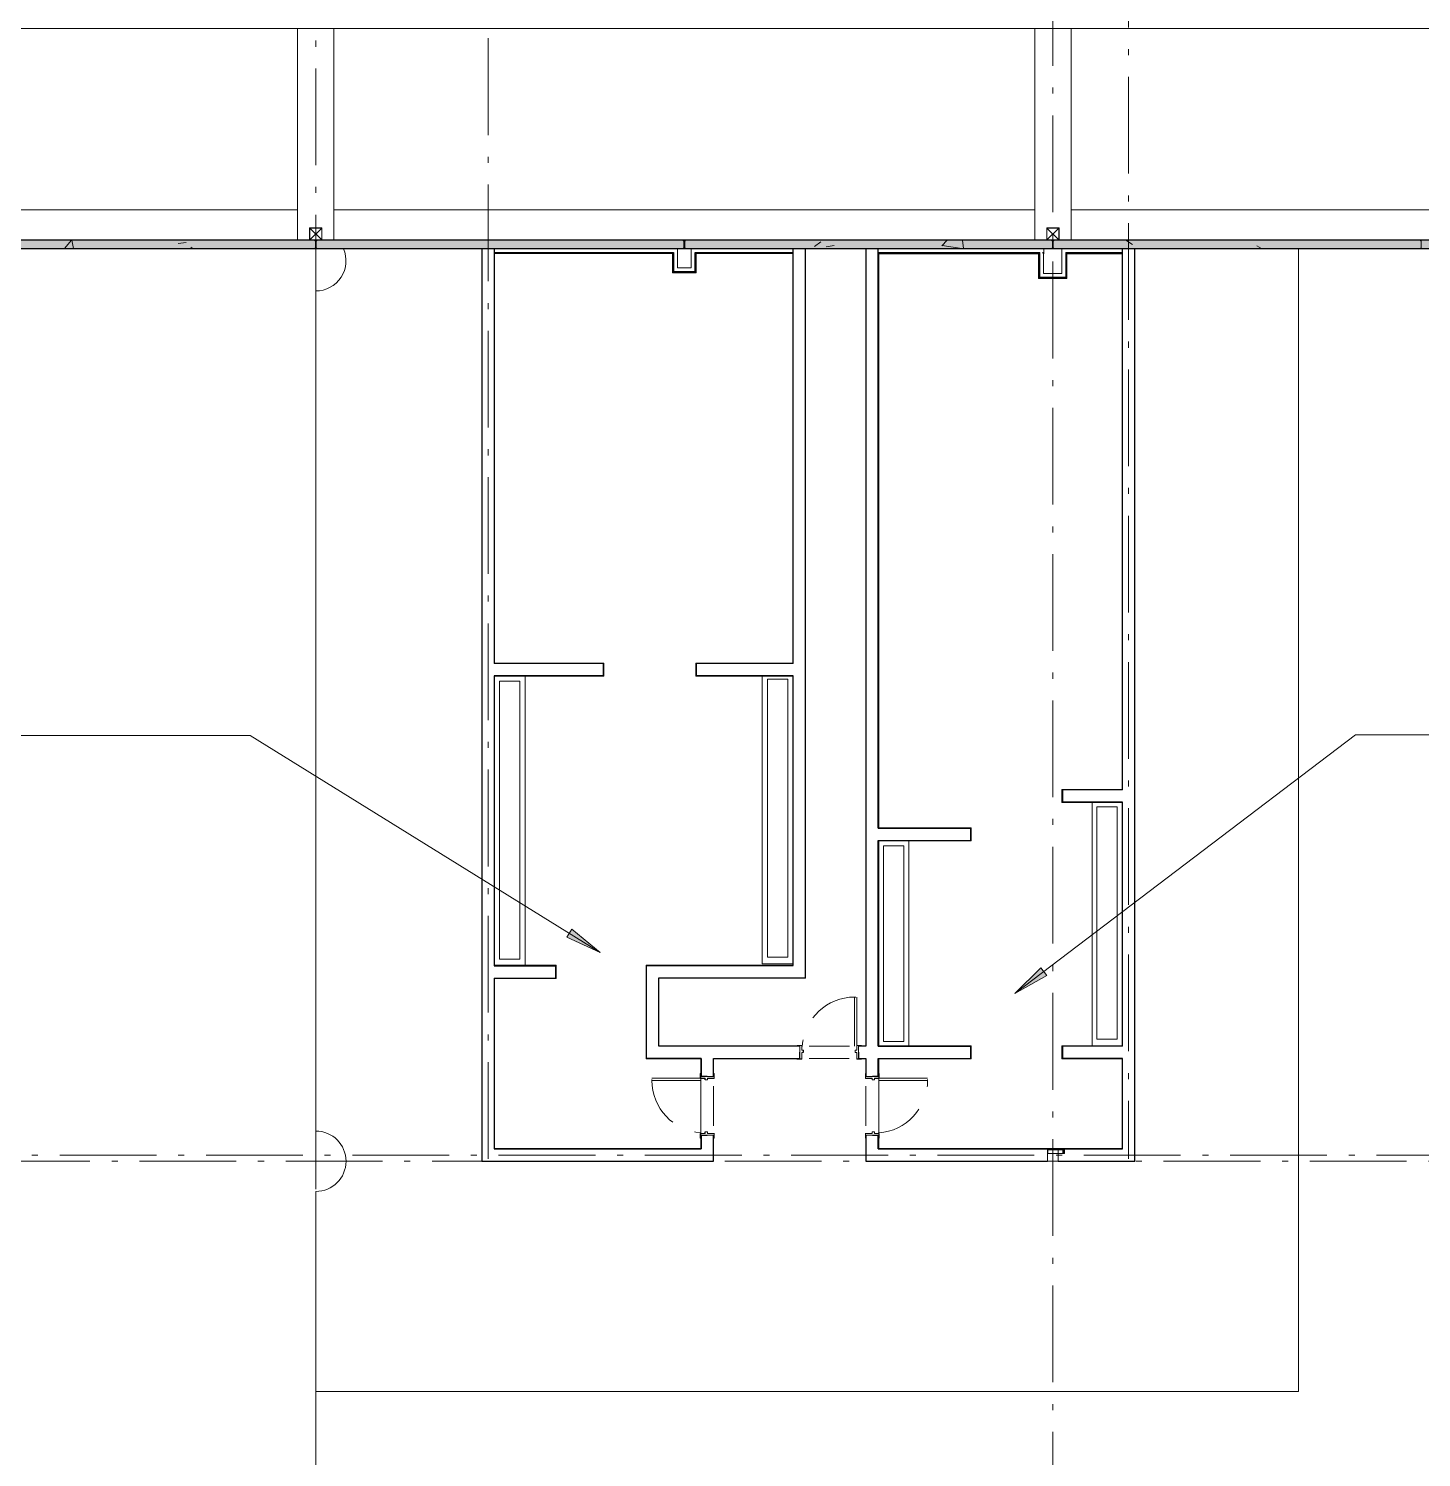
# Model space of a CAD drawing. Header units: metres. Extents: x -55 to 260, y -121 to 64.
# Drawn here: x 68.4 to 91.44, y -4.9 to 18.74 of the extents above; entities that cross this region are included whole.
import ezdxf

# ---------------------------------------------------------------- set-up
doc = ezdxf.new("R2010")
doc.units = ezdxf.units.M
doc.linetypes.add('01_Grid', pattern=[2.32, 1.6, -0.36, 0, -0.36])
doc.linetypes.add('04_Proyection', pattern=[1.2, 0.8, -0.4])
for name, color, linetype, lineweight in [('0-1', 7, 'Continuous', 5), ('03EJES-1', 1, '01_Grid', 5), ('06MUR-1', 253, 'Continuous', 5), ('06MUR-2', 53, 'Continuous', 25), ('06MUR-3', 8, 'Continuous', 25), ('06MUREXT-1', 9, 'Continuous', 15), ('06MUREXT-4', 92, 'Continuous', 15), ('07MURINT', 2, 'Continuous', 5), ('07MURINT-1', 2, 'Continuous', 15), ('11PUER', 1, 'Continuous', 5), ('11PUER-4', 1, '04_Proyection', 5), ('17EQAGUA-1', 253, 'Continuous', 5), ('22AMUEB', 8, 'Continuous', 5), ('32NOMZON', 2, 'Continuous', 5), ('46BANQ', 8, 'Continuous', 5), ('46BANQ-1', 253, 'Continuous', 5), ('70LINEA-1', 254, 'Continuous', 5), ('70LINEA-2', 1, 'Continuous', 5), ('70LINEA_0_25-1', 9, 'Continuous', 15)]:
    doc.layers.add(name, color=color, linetype=linetype, lineweight=lineweight)
pattern_1 = [(50, (0, 0), (2.914806, -0.25534), [0.3048, -3.353]), (355, (0, 0), (-0.5639, 3.05678), [0.24384, -2.682]), (100.451, (0.243, -0.0213), (2.35075, 2.801895), [0.25904, -2.849]), (46.184, (0, 0.8128), (4.336665, -0.672795), [0.4572, -5.029]), (96.636, (0.3614, 0.7567), (3.798, 3.95842), [0.38856, -4.274]), (351.184, (0, 0.813), (3.79858, 3.95859), [0.36576, -4.023]), (21, (0.4064, 0.6096), (2.425556, -1.63645), [0.3048, -3.353]), (326, (0.4064, 0.6096), (0.98876, 2.946903), [0.24384, -2.682]), (71.451, (0.6086, 0.4733), (3.414398, 1.310927), [0.25904, -2.849]), (37.5, (0, 0), (0.049559, 1.352701), [0.13411, -2.516, 0.13411, -2.589, -2.692]), (37.5, (0, 0), (0.049559, 1.352701), [-5.373, 0.13411, -2.558]), (7.5, (0, 0), (1.06888, 1.603233), [0.13411, -1.418, 0.13411, -2.455, -1.026]), (7.5, (0, 0), (1.06888, 1.603233), [-4.141, 0.13411, -0.89205]), (327.5, (-0.9063, 0), (2.1693145, -0.091976), [0.13411, -0.88189, 0.13411, -3.036, -4.206]), (327.5, (-0.9063, 0), (2.1693145, -0.091976), [-4.186, 0.13411, -4.072]), (317.5, (-1.313, 0), (2.370307, 0.40642), [0.13411, -1.187, 0.13411, -1.971, -2.987]), (317.5, (-1.313, 0), (2.370307, 0.40642), [-3.426, 0.13411, -2.853])]

# ---------------------------------------------------------------- blocks, each defined once
blk = doc.blocks.new('Downspout - Square - Downspout - Square 8_x8_-V35-A1 _ A700')
at = {"layer": '17EQAGUA-1'}
for p, q in [((0.102, 0.203), (-0.102, 0.203)), ((-0.102, 0.203), (-0.102, 0)), ((-0.102, 0), (0.102, 0)), ((-0.099, 0.2), (0.099, 0.2)), ((-0.099, 0.003), (-0.099, 0.2)), ((0.099, 0.2), (-0.099, 0.003)), ((-0.099, 0.2), (0.099, 0.003)), ((0.099, 0.003), (-0.099, 0.003)), ((0.099, 0.2), (0.099, 0.003)), ((0.102, 0), (0.102, 0.203))]:
    blk.add_line(p, q, dxfattribs=at)
blk = doc.blocks.new('22011_AR_rvt-1-A1 _ A700')
at = {"layer": '06MUR-1'}
h = blk.add_hatch(dxfattribs=at)
h.set_pattern_fill('FP_1', color=256, style=0, pattern_type=2)
h.set_pattern_definition(pattern_1)
h.paths.add_polyline_path([(177.18, 15.099), (177.18, 15.239), (125.606, 15.239), (125.606, 15.099), (176.822, 15.099)])
h.paths.add_polyline_path([(122.9, 15.099), (124.33, 15.099), (124.33, 15.239), (58.55, 15.239), (58.55, 15.099), (121.359, 15.099)])
h.paths.add_polyline_path([(56.652, 15.099), (57.274, 15.099), (57.274, 15.239), (5.7, 15.239), (5.7, 15.099), (55.112, 15.099)])
at = {"layer": '70LINEA-2'}
h = blk.add_hatch(dxfattribs=at)
h.set_pattern_fill('FP_1', color=256, style=0, pattern_type=2)
h.set_pattern_definition(pattern_1)
h.paths.add_polyline_path([(73.13, 15.099), (73.146, 15.115), (73.146, 15.224), (73.13, 15.239), (67.078, 15.239), (67.062, 15.224), (67.062, 15.115), (67.078, 15.099), (72.059, 15.099)])
h = blk.add_hatch(dxfattribs=at)
h.set_pattern_fill('FP_1', color=256, style=0, pattern_type=2)
h.set_pattern_definition(pattern_1)
h.paths.add_polyline_path([(85.322, 15.099), (85.338, 15.115), (85.338, 15.224), (85.322, 15.239), (79.27, 15.239), (79.254, 15.224), (79.254, 15.115), (79.27, 15.099), (84.384, 15.099)])
h = blk.add_hatch(dxfattribs=at)
h.set_pattern_fill('FP_1', color=256, style=0, pattern_type=2)
h.set_pattern_definition(pattern_1)
h.paths.add_polyline_path([(91.418, 15.099), (91.434, 15.115), (91.434, 15.224), (91.418, 15.239), (85.366, 15.239), (85.35, 15.224), (85.35, 15.115), (85.366, 15.099), (90.546, 15.099)])
at = {"layer": '06MUR-2'}
for p, q in [((124.33, 15.239), (58.55, 15.239)), ((58.55, 15.099), (124.33, 15.099))]:
    blk.add_line(p, q, dxfattribs=at)
at = {"layer": '06MUREXT-1'}
for p, q in [((73.05, 15.24), (61.062, 15.24)), ((85.242, 15.24), (73.254, 15.24)), ((97.434, 15.24), (85.446, 15.24)), ((58.549, 15.098), (124.331, 15.098))]:
    blk.add_line(p, q, dxfattribs=at)
at = {"layer": '46BANQ-1'}
for p, q in [((61.26, 18.74), (72.852, 18.74)), ((72.852, 18.74), (72.852, 15.74)), ((73.452, 18.74), (85.044, 18.74)), ((73.452, 15.74), (73.452, 18.74)), ((85.044, 18.74), (85.044, 15.74)), ((85.644, 18.74), (97.236, 18.74)), ((85.644, 15.74), (85.644, 18.74)), ((61.26, 15.74), (72.852, 15.74)), ((72.852, 15.74), (61.26, 15.74)), ((72.852, 15.74), (72.852, 15.24)), ((73.452, 15.24), (73.452, 15.74)), ((73.452, 15.74), (85.044, 15.74)), ((85.044, 15.74), (73.452, 15.74)), ((85.044, 15.74), (85.044, 15.24)), ((85.644, 15.24), (85.644, 15.74)), ((85.644, 15.74), (97.236, 15.74)), ((97.236, 15.74), (85.644, 15.74))]:
    blk.add_line(p, q, dxfattribs=at)
at = {"layer": '70LINEA-1'}
for p, q in [((73.452, 18.74), (72.852, 18.74)), ((85.644, 18.74), (85.044, 18.74))]:
    blk.add_line(p, q, dxfattribs=at)
at = {"layer": '70LINEA_0_25-1'}
for p, q in [((73.05, 15.24), (67.078, 15.24)), ((73.13, 15.239), (67.078, 15.239)), ((67.078, 15.239), (73.13, 15.239)), ((73.13, 15.239), (73.13, 15.24)), ((73.146, 15.224), (73.13, 15.239)), ((73.146, 15.115), (73.146, 15.224)), ((73.174, 15.239), (73.158, 15.224)), ((73.158, 15.224), (73.158, 15.115)), ((73.174, 15.24), (73.174, 15.239)), ((79.226, 15.239), (73.174, 15.239)), ((73.174, 15.239), (79.226, 15.239)), ((79.226, 15.24), (73.254, 15.24)), ((79.226, 15.239), (79.226, 15.24)), ((79.242, 15.224), (79.226, 15.239)), ((79.242, 15.115), (79.242, 15.224)), ((79.27, 15.239), (79.254, 15.224)), ((79.254, 15.224), (79.254, 15.115)), ((85.242, 15.24), (79.27, 15.24)), ((79.27, 15.24), (79.27, 15.239)), ((85.322, 15.239), (79.27, 15.239)), ((79.27, 15.239), (85.322, 15.239)), ((85.322, 15.239), (85.322, 15.24)), ((85.338, 15.224), (85.322, 15.239)), ((85.338, 15.115), (85.338, 15.224)), ((85.366, 15.239), (85.35, 15.224)), ((85.35, 15.224), (85.35, 15.115)), ((85.366, 15.24), (85.366, 15.239)), ((91.418, 15.239), (85.366, 15.239)), ((85.366, 15.239), (91.418, 15.239)), ((91.418, 15.24), (85.446, 15.24)), ((91.418, 15.239), (91.418, 15.24)), ((91.434, 15.224), (91.418, 15.239)), ((91.434, 15.115), (91.434, 15.224)), ((67.078, 15.099), (73.13, 15.099)), ((73.13, 15.099), (67.078, 15.099)), ((67.078, 15.098), (73.13, 15.098)), ((73.13, 15.099), (73.146, 15.115)), ((73.13, 15.098), (73.13, 15.099)), ((73.158, 15.115), (73.174, 15.099)), ((73.174, 15.099), (79.226, 15.099)), ((79.226, 15.099), (73.174, 15.099)), ((73.174, 15.099), (73.174, 15.098)), ((73.174, 15.098), (79.226, 15.098)), ((79.226, 15.099), (79.242, 15.115)), ((79.226, 15.098), (79.226, 15.099)), ((79.254, 15.115), (79.27, 15.099)), ((79.27, 15.099), (85.322, 15.099)), ((85.322, 15.099), (79.27, 15.099)), ((79.27, 15.099), (79.27, 15.098)), ((79.27, 15.098), (85.322, 15.098)), ((85.322, 15.099), (85.338, 15.115)), ((85.322, 15.098), (85.322, 15.099)), ((85.35, 15.115), (85.366, 15.099)), ((85.366, 15.099), (91.418, 15.099)), ((91.418, 15.099), (85.366, 15.099)), ((85.366, 15.099), (85.366, 15.098)), ((85.366, 15.098), (91.418, 15.098)), ((91.418, 15.099), (91.434, 15.115)), ((91.418, 15.098), (91.418, 15.099))]:
    blk.add_line(p, q, dxfattribs=at)
at = {"layer": '17EQAGUA-1'}
for p in [(73.152, 15.24), (85.344, 15.24)]:
    blk.add_blockref('Downspout - Square - Downspout - Square 8_x8_-V35-A1 _ A700', p, dxfattribs=at)
blk = doc.blocks.new('Downspout - Square - Downspout - Square 8_x8_-V436-A1 _ A700')
at = {"layer": '17EQAGUA-1'}
for p, q in [((0.102, 0.203), (-0.102, 0.203)), ((-0.102, 0.203), (-0.102, 0)), ((-0.102, 0), (0.102, 0)), ((-0.099, 0.2), (0.099, 0.2)), ((-0.099, 0.003), (-0.099, 0.2)), ((0.099, 0.2), (-0.099, 0.003)), ((-0.099, 0.2), (0.099, 0.003)), ((0.099, 0.003), (-0.099, 0.003)), ((0.099, 0.2), (0.099, 0.003)), ((0.102, 0), (0.102, 0.203))]:
    blk.add_line(p, q, dxfattribs=at)
blk = doc.blocks.new('22011_AR_rvt-2-A1 _ A700')
at = {"layer": '06MUR-1'}
h = blk.add_hatch(dxfattribs=at)
h.set_pattern_fill('FP_1', color=256, style=0, pattern_type=2)
h.set_pattern_definition(pattern_1)
h.paths.add_polyline_path([(177.18, 15.099), (177.18, 15.239), (125.606, 15.239), (125.606, 15.099), (176.822, 15.099)])
h.paths.add_polyline_path([(122.9, 15.099), (124.33, 15.099), (124.33, 15.239), (58.55, 15.239), (58.55, 15.099), (121.359, 15.099)])
h.paths.add_polyline_path([(56.652, 15.099), (57.274, 15.099), (57.274, 15.239), (5.7, 15.239), (5.7, 15.099), (55.112, 15.099)])
at = {"layer": '70LINEA-2'}
h = blk.add_hatch(dxfattribs=at)
h.set_pattern_fill('FP_1', color=256, style=0, pattern_type=2)
h.set_pattern_definition(pattern_1)
h.paths.add_polyline_path([(73.13, 15.099), (73.146, 15.115), (73.146, 15.224), (73.13, 15.239), (67.078, 15.239), (67.062, 15.224), (67.062, 15.115), (67.078, 15.099), (72.059, 15.099)])
h = blk.add_hatch(dxfattribs=at)
h.set_pattern_fill('FP_1', color=256, style=0, pattern_type=2)
h.set_pattern_definition(pattern_1)
h.paths.add_polyline_path([(85.322, 15.099), (85.338, 15.115), (85.338, 15.224), (85.322, 15.239), (79.27, 15.239), (79.254, 15.224), (79.254, 15.115), (79.27, 15.099), (84.384, 15.099)])
h = blk.add_hatch(dxfattribs=at)
h.set_pattern_fill('FP_1', color=256, style=0, pattern_type=2)
h.set_pattern_definition(pattern_1)
h.paths.add_polyline_path([(91.418, 15.099), (91.434, 15.115), (91.434, 15.224), (91.418, 15.239), (85.366, 15.239), (85.35, 15.224), (85.35, 15.115), (85.366, 15.099), (90.546, 15.099)])
at = {"layer": '06MUR-2'}
for p, q in [((124.33, 15.239), (58.55, 15.239)), ((58.55, 15.099), (124.33, 15.099))]:
    blk.add_line(p, q, dxfattribs=at)
at = {"layer": '06MUREXT-1'}
for p, q in [((73.05, 15.24), (61.062, 15.24)), ((85.242, 15.24), (73.254, 15.24)), ((97.434, 15.24), (85.446, 15.24)), ((58.549, 15.098), (124.331, 15.098))]:
    blk.add_line(p, q, dxfattribs=at)
at = {"layer": '46BANQ-1'}
for p, q in [((61.26, 18.74), (72.852, 18.74)), ((72.852, 18.74), (72.852, 15.74)), ((73.452, 18.74), (85.044, 18.74)), ((73.452, 15.74), (73.452, 18.74)), ((85.044, 18.74), (85.044, 15.74)), ((85.644, 18.74), (97.236, 18.74)), ((85.644, 15.74), (85.644, 18.74)), ((61.26, 15.74), (72.852, 15.74)), ((72.852, 15.74), (61.26, 15.74)), ((72.852, 15.74), (72.852, 15.24)), ((73.452, 15.24), (73.452, 15.74)), ((73.452, 15.74), (85.044, 15.74)), ((85.044, 15.74), (73.452, 15.74)), ((85.044, 15.74), (85.044, 15.24)), ((85.644, 15.24), (85.644, 15.74)), ((85.644, 15.74), (97.236, 15.74)), ((97.236, 15.74), (85.644, 15.74)), ((89.408, 15.098), (89.408, -3.81)), ((73.152, 0.5), (73.152, 14.399)), ((73.152, -3.81), (73.152, -0.5)), ((89.408, -3.81), (73.152, -3.81))]:
    blk.add_line(p, q, dxfattribs=at)
for centre, end in [((73.152, 14.899), 23.5157), ((73.152, 0), 90)]:
    blk.add_arc(centre, 0.5, 270, end, dxfattribs=at)
at = {"layer": '70LINEA-1'}
for p, q in [((73.452, 18.74), (72.852, 18.74)), ((85.644, 18.74), (85.044, 18.74))]:
    blk.add_line(p, q, dxfattribs=at)
at = {"layer": '70LINEA_0_25-1'}
for p, q in [((73.05, 15.24), (67.078, 15.24)), ((73.13, 15.239), (67.078, 15.239)), ((67.078, 15.239), (73.13, 15.239)), ((73.13, 15.239), (73.13, 15.24)), ((73.146, 15.224), (73.13, 15.239)), ((73.146, 15.115), (73.146, 15.224)), ((73.174, 15.239), (73.158, 15.224)), ((73.158, 15.224), (73.158, 15.115)), ((73.174, 15.24), (73.174, 15.239)), ((79.226, 15.239), (73.174, 15.239)), ((73.174, 15.239), (79.226, 15.239)), ((79.226, 15.24), (73.254, 15.24)), ((79.226, 15.239), (79.226, 15.24)), ((79.242, 15.224), (79.226, 15.239)), ((79.242, 15.115), (79.242, 15.224)), ((79.27, 15.239), (79.254, 15.224)), ((79.254, 15.224), (79.254, 15.115)), ((85.242, 15.24), (79.27, 15.24)), ((79.27, 15.24), (79.27, 15.239)), ((85.322, 15.239), (79.27, 15.239)), ((79.27, 15.239), (85.322, 15.239)), ((85.322, 15.239), (85.322, 15.24)), ((85.338, 15.224), (85.322, 15.239)), ((85.338, 15.115), (85.338, 15.224)), ((85.366, 15.239), (85.35, 15.224)), ((85.35, 15.224), (85.35, 15.115)), ((85.366, 15.24), (85.366, 15.239)), ((91.418, 15.239), (85.366, 15.239)), ((85.366, 15.239), (91.418, 15.239)), ((91.418, 15.24), (85.446, 15.24)), ((91.418, 15.239), (91.418, 15.24)), ((91.434, 15.224), (91.418, 15.239)), ((91.434, 15.115), (91.434, 15.224)), ((67.078, 15.099), (73.13, 15.099)), ((73.13, 15.099), (67.078, 15.099)), ((67.078, 15.098), (73.13, 15.098)), ((73.13, 15.099), (73.146, 15.115)), ((73.13, 15.098), (73.13, 15.099)), ((73.158, 15.115), (73.174, 15.099)), ((73.174, 15.099), (79.226, 15.099)), ((79.226, 15.099), (73.174, 15.099)), ((73.174, 15.099), (73.174, 15.098)), ((73.174, 15.098), (79.226, 15.098)), ((79.226, 15.099), (79.242, 15.115)), ((79.226, 15.098), (79.226, 15.099)), ((79.254, 15.115), (79.27, 15.099)), ((79.27, 15.099), (85.322, 15.099)), ((85.322, 15.099), (79.27, 15.099)), ((79.27, 15.099), (79.27, 15.098)), ((79.27, 15.098), (85.322, 15.098)), ((85.322, 15.099), (85.338, 15.115)), ((85.322, 15.098), (85.322, 15.099)), ((85.35, 15.115), (85.366, 15.099)), ((85.366, 15.099), (91.418, 15.099)), ((91.418, 15.099), (85.366, 15.099)), ((85.366, 15.099), (85.366, 15.098)), ((85.366, 15.098), (91.418, 15.098)), ((91.418, 15.099), (91.434, 15.115)), ((91.418, 15.098), (91.418, 15.099))]:
    blk.add_line(p, q, dxfattribs=at)
at = {"layer": '17EQAGUA-1'}
for p in [(73.152, 15.24), (85.344, 15.24)]:
    blk.add_blockref('Downspout - Square - Downspout - Square 8_x8_-V436-A1 _ A700', p, dxfattribs=at)
blk = doc.blocks.new('Sgl - F - ENV - 3_x7_-8243981-A1 _ A700')
at = {"layer": '11PUER'}
for p, q in [((-0.535, 0.107), (-0.535, 0.114)), ((-0.535, 0.114), (-0.535, 0.107)), ((-0.534, 0.115), (-0.456, 0.115)), ((-0.534, 0.115), (-0.456, 0.115)), ((-0.534, 0.114), (-0.534, 0.107)), ((-0.534, 0.107), (-0.534, 0.114)), ((-0.457, 0.114), (-0.533, 0.114)), ((-0.457, 0.114), (-0.533, 0.114)), ((-0.533, 0.106), (-0.512, 0.106)), ((-0.512, 0.106), (-0.533, 0.106)), ((-0.512, 0.106), (-0.512, 0.106)), ((-0.512, 0.106), (-0.512, 0.106)), ((-0.456, 0.004), (-0.456, 0.113)), ((-0.455, 0.114), (-0.455, 0.004)), ((-0.431, 0.003), (-0.455, 0.003)), ((-0.431, 0.003), (-0.455, 0.003)), ((-0.454, 0.003), (-0.431, 0.003)), ((-0.454, 0.003), (-0.431, 0.003)), ((-0.43, -0.034), (-0.43, 0.002)), ((-0.43, 0.002), (-0.43, -0.034)), ((-0.429, 0.002), (-0.429, -0.035)), ((-0.429, -0.035), (-0.429, 0.002)), ((0.429, -0.035), (0.429, 0.002)), ((0.429, 0.002), (0.429, -0.035)), ((0.43, 0.002), (0.43, -0.034)), ((0.43, -0.034), (0.43, 0.002)), ((0.455, 0.003), (0.431, 0.003)), ((0.431, 0.003), (0.454, 0.003)), ((0.454, 0.003), (0.431, 0.003)), ((0.431, 0.003), (0.455, 0.003)), ((0.455, 0.004), (0.455, 0.114)), ((0.456, 0.115), (0.534, 0.115)), ((0.534, 0.115), (0.456, 0.115)), ((0.456, 0.113), (0.456, 0.004)), ((0.533, 0.114), (0.457, 0.114)), ((0.457, 0.114), (0.533, 0.114)), ((0.512, 0.106), (0.533, 0.106)), ((0.512, 0.106), (0.512, 0.106)), ((0.512, 0.106), (0.512, 0.106)), ((0.533, 0.106), (0.512, 0.106)), ((0.534, 0.107), (0.534, 0.114)), ((0.534, 0.114), (0.534, 0.107)), ((0.535, 0.114), (0.535, 0.107)), ((0.535, 0.107), (0.535, 0.114)), ((-0.535, -0.114), (-0.535, -0.107)), ((-0.534, -0.107), (-0.534, -0.114)), ((-0.499, -0.106), (-0.533, -0.106)), ((-0.533, -0.114), (-0.456, -0.114)), ((-0.456, -0.115), (-0.533, -0.115)), ((-0.499, -0.106), (-0.499, -0.106)), ((-0.457, -0.914), (-0.457, -0.107)), ((-0.456, -0.114), (-0.456, -0.037)), ((-0.456, -0.037), (-0.456, -0.106)), ((-0.455, -0.037), (-0.455, -0.114)), ((-0.455, -0.106), (-0.455, -0.037)), ((-0.454, -0.035), (-0.431, -0.035)), ((-0.431, -0.035), (-0.454, -0.035)), ((-0.43, -0.036), (-0.453, -0.036)), ((-0.43, -0.036), (-0.453, -0.036)), ((-0.419, -0.104), (-0.419, -0.914)), ((-0.26, -0.106), (-0.31, -0.106)), ((0.453, -0.036), (0.43, -0.036)), ((0.43, -0.036), (0.453, -0.036)), ((0.431, -0.035), (0.454, -0.035)), ((0.454, -0.035), (0.431, -0.035)), ((0.455, -0.104), (0.446, -0.104)), ((0.455, -0.114), (0.455, -0.037)), ((0.455, -0.037), (0.455, -0.106)), ((0.456, -0.037), (0.456, -0.114)), ((0.456, -0.106), (0.456, -0.037)), ((0.456, -0.114), (0.533, -0.114)), ((0.533, -0.115), (0.456, -0.115)), ((0.499, -0.106), (0.499, -0.106)), ((0.533, -0.106), (0.499, -0.106)), ((0.534, -0.114), (0.534, -0.107)), ((0.535, -0.107), (0.535, -0.114)), ((-0.419, -0.914), (-0.438, -0.914))]:
    blk.add_line(p, q, dxfattribs=at)
for centre, radius, start, end in [((-0.534, 0.114), 0.000753, 90, 180), ((-0.534, 0.114), 0.000753, 90, 180), ((-0.534, 0.107), 0.000977, 180, 270), ((-0.534, 0.107), 0.000977, 180, 255), ((-0.533, 0.114), 0.000555, 90, 180), ((-0.533, 0.114), 0.000555, 90, 180), ((-0.533, 0.107), 0.00056, 180, 270), ((-0.533, 0.107), 0.00056, 180, 270), ((-0.457, 0.113), 0.000924, 360, 90), ((-0.457, 0.113), 0.000924, 15, 90), ((-0.456, 0.114), 0.00152, 0, 90), ((-0.456, 0.114), 0.00152, 0, 90), ((-0.455, 0.004), 0.00102, 180, 270), ((-0.455, 0.004), 0.00102, 180, 270), ((-0.454, 0.004), 0.000651, 180, 270), ((-0.454, 0.004), 0.000651, 195, 270), ((-0.431, 0.002), 0.00141, 0, 90), ((-0.431, 0.002), 0.000647, 360, 90), ((-0.431, 0.002), 0.000647, 0, 90), ((-0.431, 0.002), 0.00141, 0, 90), ((0.431, 0.002), 0.00141, 90, 180), ((0.431, 0.002), 0.00141, 90, 180), ((0.431, 0.002), 0.000647, 90, 180), ((0.431, 0.002), 0.000647, 90, 180), ((0.454, 0.004), 0.000651, 270, 0), ((0.454, 0.004), 0.000651, 270, 345), ((0.456, 0.114), 0.00152, 90, 180), ((0.456, 0.114), 0.00152, 90, 180), ((0.455, 0.004), 0.00102, 270, 360), ((0.455, 0.004), 0.00102, 270, 360), ((0.457, 0.113), 0.000924, 90, 180), ((0.457, 0.113), 0.000924, 90, 165), ((0.533, 0.114), 0.000555, 360, 90), ((0.533, 0.114), 0.000555, 0, 90), ((0.533, 0.107), 0.00056, 270, 360), ((0.533, 0.107), 0.00056, 270, 0), ((0.534, 0.114), 0.000753, 0, 90), ((0.534, 0.114), 0.000753, 0, 90), ((0.534, 0.107), 0.000977, 270, 0), ((0.534, 0.107), 0.000977, 285, 0), ((-0.533, -0.107), 0.00124, 90, 180), ((-0.533, -0.114), 0.00113, 180, 270), ((-0.533, -0.107), 0.000647, 90, 180), ((-0.533, -0.114), 0.00072, 180, 270), ((-0.454, -0.037), 0.00203, 90, 180), ((-0.454, -0.037), 0.00203, 90, 180), ((-0.456, -0.114), 0.000592, 270, 360), ((-0.456, -0.114), 0.000832, 270, 0), ((-0.453, -0.037), 0.0014, 90, 180), ((-0.453, -0.037), 0.0014, 90, 180), ((-0.431, -0.034), 0.00068, 270, 360), ((-0.431, -0.034), 0.00068, 270, 0), ((-0.43, -0.035), 0.000999, 270, 0), ((-0.43, -0.035), 0.000999, 270, 360), ((0.43, -0.035), 0.000999, 180, 270), ((0.43, -0.035), 0.000999, 180, 270), ((0.431, -0.034), 0.00068, 180, 270), ((0.431, -0.034), 0.00068, 180, 270), ((0.453, -0.037), 0.0014, 360, 90), ((0.453, -0.037), 0.0014, 0, 90), ((0.454, -0.037), 0.00203, 0, 90), ((0.454, -0.037), 0.00203, 360, 90), ((0.456, -0.114), 0.000832, 180, 270), ((0.456, -0.114), 0.000592, 180, 270), ((0.533, -0.107), 0.00124, 0, 90), ((0.533, -0.107), 0.000647, 360, 90), ((0.533, -0.114), 0.00113, 270, 0), ((0.533, -0.114), 0.00072, 270, 360)]:
    blk.add_arc(centre, radius, start, end, dxfattribs=at)
at = {"layer": '11PUER-4'}
for p, q in [((0.333, 0.106), (-0.328, 0.106)), ((-0.335, -0.106), (0.333, -0.106))]:
    blk.add_line(p, q, dxfattribs=at)
blk.add_arc((-0.419, -0.047), 0.867, 270, 356.2268, dxfattribs=at)
blk = doc.blocks.new('Sgl - F - ENV - 3_x7_-8243983-A1 _ A700')
at = {"layer": '11PUER'}
for p, q in [((-0.535, 0.104), (-0.535, 0.111)), ((-0.535, 0.111), (-0.535, 0.104)), ((-0.534, 0.112), (-0.456, 0.112)), ((-0.534, 0.112), (-0.456, 0.112)), ((-0.534, 0.111), (-0.534, 0.104)), ((-0.534, 0.104), (-0.534, 0.111)), ((-0.457, 0.111), (-0.533, 0.111)), ((-0.457, 0.111), (-0.533, 0.111)), ((-0.533, 0.103), (-0.512, 0.103)), ((-0.512, 0.103), (-0.533, 0.103)), ((-0.512, 0.103), (-0.512, 0.103)), ((-0.512, 0.103), (-0.512, 0.103)), ((-0.456, 0.004), (-0.456, 0.11)), ((-0.456, 0.11), (-0.456, 0.004)), ((-0.455, 0.111), (-0.455, 0.004)), ((-0.455, 0.004), (-0.455, 0.111)), ((-0.431, 0.003), (-0.455, 0.003)), ((-0.431, 0.003), (-0.455, 0.003)), ((-0.454, 0.003), (-0.431, 0.003)), ((-0.454, 0.003), (-0.431, 0.003)), ((-0.43, -0.034), (-0.43, 0.002)), ((-0.43, 0.002), (-0.43, -0.034)), ((-0.429, 0.002), (-0.429, -0.035)), ((-0.429, -0.035), (-0.429, 0.002)), ((0.429, -0.035), (0.429, 0.002)), ((0.429, 0.002), (0.429, -0.035)), ((0.43, 0.002), (0.43, -0.034)), ((0.43, -0.034), (0.43, 0.002)), ((0.455, 0.003), (0.431, 0.003)), ((0.431, 0.003), (0.454, 0.003)), ((0.454, 0.003), (0.431, 0.003)), ((0.431, 0.003), (0.455, 0.003)), ((0.455, 0.004), (0.455, 0.111)), ((0.455, 0.111), (0.455, 0.004)), ((0.456, 0.112), (0.534, 0.112)), ((0.534, 0.112), (0.456, 0.112)), ((0.456, 0.11), (0.456, 0.004)), ((0.456, 0.004), (0.456, 0.11)), ((0.533, 0.111), (0.457, 0.111)), ((0.457, 0.111), (0.533, 0.111)), ((0.512, 0.103), (0.533, 0.103)), ((0.512, 0.103), (0.512, 0.103)), ((0.512, 0.103), (0.512, 0.103)), ((0.533, 0.103), (0.512, 0.103)), ((0.534, 0.104), (0.534, 0.111)), ((0.534, 0.111), (0.534, 0.104)), ((0.535, 0.111), (0.535, 0.104)), ((0.535, 0.104), (0.535, 0.111)), ((-0.535, -0.111), (-0.535, -0.104)), ((-0.535, -0.104), (-0.535, -0.111)), ((-0.534, -0.104), (-0.534, -0.111)), ((-0.534, -0.111), (-0.534, -0.104)), ((-0.499, -0.103), (-0.533, -0.103)), ((-0.533, -0.103), (-0.499, -0.103)), ((-0.533, -0.111), (-0.456, -0.111)), ((-0.533, -0.111), (-0.456, -0.111)), ((-0.456, -0.112), (-0.533, -0.112)), ((-0.456, -0.112), (-0.533, -0.112)), ((-0.499, -0.103), (-0.499, -0.103)), ((-0.499, -0.103), (-0.499, -0.103)), ((-0.457, -0.914), (-0.457, -0.104)), ((-0.456, -0.111), (-0.456, -0.037)), ((-0.456, -0.037), (-0.456, -0.111)), ((-0.455, -0.037), (-0.455, -0.111)), ((-0.455, -0.111), (-0.455, -0.037)), ((-0.454, -0.035), (-0.431, -0.035)), ((-0.431, -0.035), (-0.454, -0.035)), ((-0.43, -0.036), (-0.453, -0.036)), ((-0.43, -0.036), (-0.453, -0.036)), ((-0.419, -0.101), (-0.419, -0.914)), ((-0.26, -0.103), (-0.31, -0.103)), ((0.453, -0.036), (0.43, -0.036)), ((0.43, -0.036), (0.453, -0.036)), ((0.431, -0.035), (0.454, -0.035)), ((0.454, -0.035), (0.431, -0.035)), ((0.455, -0.101), (0.446, -0.101)), ((0.455, -0.111), (0.455, -0.037)), ((0.455, -0.037), (0.455, -0.111)), ((0.456, -0.037), (0.456, -0.111)), ((0.456, -0.111), (0.456, -0.037)), ((0.456, -0.111), (0.533, -0.111)), ((0.533, -0.111), (0.456, -0.111)), ((0.533, -0.112), (0.456, -0.112)), ((0.456, -0.112), (0.533, -0.112)), ((0.499, -0.103), (0.499, -0.103)), ((0.533, -0.103), (0.499, -0.103)), ((0.499, -0.103), (0.533, -0.103)), ((0.499, -0.103), (0.499, -0.103)), ((0.534, -0.111), (0.534, -0.104)), ((0.534, -0.104), (0.534, -0.111)), ((0.535, -0.104), (0.535, -0.111)), ((0.535, -0.111), (0.535, -0.104)), ((-0.419, -0.914), (-0.438, -0.914))]:
    blk.add_line(p, q, dxfattribs=at)
for centre, radius, start, end in [((-0.534, 0.111), 0.000753, 90, 180), ((-0.534, 0.111), 0.000753, 90, 180), ((-0.534, 0.104), 0.000977, 180, 270), ((-0.534, 0.104), 0.000977, 180, 255), ((-0.533, 0.111), 0.000555, 90, 180), ((-0.533, 0.111), 0.000555, 90, 180), ((-0.533, 0.104), 0.00056, 180, 270), ((-0.533, 0.104), 0.00056, 180, 270), ((-0.457, 0.11), 0.000924, 0, 90), ((-0.457, 0.11), 0.000924, 0, 90), ((-0.456, 0.111), 0.00152, 0, 90), ((-0.456, 0.111), 0.00152, 0, 90), ((-0.455, 0.004), 0.00102, 180, 270), ((-0.455, 0.004), 0.00102, 180, 270), ((-0.454, 0.004), 0.000651, 180, 270), ((-0.454, 0.004), 0.000651, 180, 270), ((-0.431, 0.002), 0.00141, 0, 90), ((-0.431, 0.002), 0.000647, 360, 90), ((-0.431, 0.002), 0.000647, 0, 90), ((-0.431, 0.002), 0.00141, 0, 90), ((0.431, 0.002), 0.00141, 90, 180), ((0.431, 0.002), 0.00141, 90, 180), ((0.431, 0.002), 0.000647, 90, 180), ((0.431, 0.002), 0.000647, 90, 180), ((0.454, 0.004), 0.000651, 270, 0), ((0.454, 0.004), 0.000651, 270, 0), ((0.456, 0.111), 0.00152, 90, 180), ((0.456, 0.111), 0.00152, 90, 180), ((0.455, 0.004), 0.00102, 270, 360), ((0.455, 0.004), 0.00102, 270, 360), ((0.457, 0.11), 0.000924, 90, 180), ((0.457, 0.11), 0.000924, 90, 180), ((0.533, 0.111), 0.000555, 0, 90), ((0.533, 0.111), 0.000555, 0, 90), ((0.533, 0.104), 0.00056, 270, 0), ((0.533, 0.104), 0.00056, 270, 0), ((0.534, 0.111), 0.000753, 0, 90), ((0.534, 0.111), 0.000753, 0, 90), ((0.534, 0.104), 0.000977, 270, 0), ((0.534, 0.104), 0.000977, 270, 0), ((-0.533, -0.104), 0.00124, 90, 180), ((-0.533, -0.104), 0.00124, 105, 180), ((-0.533, -0.111), 0.00113, 180, 270), ((-0.533, -0.111), 0.00113, 180, 270), ((-0.533, -0.104), 0.000647, 90, 180), ((-0.533, -0.104), 0.000647, 90, 180), ((-0.533, -0.111), 0.00072, 180, 270), ((-0.533, -0.111), 0.00072, 180, 270), ((-0.454, -0.037), 0.00203, 90, 180), ((-0.454, -0.037), 0.00203, 90, 180), ((-0.456, -0.111), 0.000592, 270, 360), ((-0.456, -0.111), 0.000832, 270, 0), ((-0.456, -0.111), 0.000832, 270, 360), ((-0.456, -0.111), 0.000592, 270, 360), ((-0.453, -0.037), 0.0014, 90, 180), ((-0.453, -0.037), 0.0014, 90, 180), ((-0.431, -0.034), 0.00068, 270, 360), ((-0.431, -0.034), 0.00068, 270, 0), ((-0.43, -0.035), 0.000999, 270, 0), ((-0.43, -0.035), 0.000999, 270, 360), ((0.43, -0.035), 0.000999, 180, 270), ((0.43, -0.035), 0.000999, 180, 270), ((0.431, -0.034), 0.00068, 180, 270), ((0.431, -0.034), 0.00068, 180, 270), ((0.453, -0.037), 0.0014, 360, 90), ((0.453, -0.037), 0.0014, 0, 90), ((0.454, -0.037), 0.00203, 0, 90), ((0.454, -0.037), 0.00203, 360, 90), ((0.456, -0.111), 0.000832, 180, 270), ((0.456, -0.111), 0.000832, 180, 270), ((0.456, -0.111), 0.000592, 180, 270), ((0.456, -0.111), 0.000592, 180, 270), ((0.533, -0.104), 0.00124, 0, 90), ((0.533, -0.104), 0.000647, 360, 90), ((0.533, -0.104), 0.000647, 360, 90), ((0.533, -0.104), 0.00124, 0, 90), ((0.533, -0.111), 0.00113, 270, 0), ((0.533, -0.111), 0.00072, 270, 360), ((0.533, -0.111), 0.00072, 270, 360), ((0.533, -0.111), 0.00113, 270, 360)]:
    blk.add_arc(centre, radius, start, end, dxfattribs=at)
at = {"layer": '11PUER-4'}
for p, q in [((0.333, 0.103), (-0.328, 0.103)), ((-0.335, -0.103), (0.333, -0.103))]:
    blk.add_line(p, q, dxfattribs=at)
blk.add_arc((-0.419, -0.047), 0.867, 270, 356.4381, dxfattribs=at)
blk = doc.blocks.new('Lavatory - Sloped_tristone rfa - Lavatory - Sloped-7781770-A1 _ A700')
at = {"layer": '22AMUEB'}
for p, q in [((2.491, 0.61), (-2.291, 0.61)), ((-2.207, 0.186), (-2.207, 0.523)), ((-2.207, 0.523), (2.39, 0.523)), ((2.39, 0.523), (2.39, 0.186)), ((2.39, 0.186), (-2.207, 0.186))]:
    blk.add_line(p, q, dxfattribs=at)
blk = doc.blocks.new('Lavatory - Sloped_tristone rfa - Lavatory - Sloped-V792-A1 _ A700')
at = {"layer": '22AMUEB'}
for p, q in [((2.441, 0.61), (-2.32, 0.61)), ((-2.32, 0.61), (-2.32, 0.106)), ((-2.207, 0.186), (-2.207, 0.523)), ((-2.207, 0.523), (2.39, 0.523)), ((2.39, 0.523), (2.39, 0.186)), ((2.39, 0.186), (-2.207, 0.186))]:
    blk.add_line(p, q, dxfattribs=at)
blk = doc.blocks.new('Lavatory - Sloped_tristone B2 rfa - Lavatory - Sloped-7814301-A1 _ A700')
at = {"layer": '22AMUEB'}
for p, q in [((2.165, 0.603), (-1.86, 0.603)), ((-1.75, 0.186), (-1.75, 0.523)), ((-1.75, 0.523), (2.094, 0.523)), ((2.094, 0.523), (2.094, 0.186)), ((2.094, 0.186), (-1.75, 0.186))]:
    blk.add_line(p, q, dxfattribs=at)
blk = doc.blocks.new('Sgl - F - ENV - 3_x7_-8243982-A1 _ A700')
at = {"layer": '11PUER'}
h = blk.add_hatch(dxfattribs=at)
h.set_pattern_fill('FP_36', color=256, style=0, pattern_type=2)
h.set_pattern_definition([(135, (0.9172, -82.358), (-1.79605, -1.79605), []), (135, (0.9172, -81.723), (-3.5921, 2e-16), []), (135, (0.9172, -82.993), (-3.5921, 2e-16), [])])
h.paths.add_polyline_path([(-0.455, -0.004), (-0.456, -0.004), (-0.455, -0.114)])
for p, q in [((-0.457, 0.914), (-0.457, 0.107)), ((-0.419, 0.914), (-0.438, 0.914)), ((-0.419, 0.104), (-0.419, 0.914)), ((-0.535, 0.114), (-0.535, 0.107)), ((-0.534, 0.107), (-0.534, 0.114)), ((-0.456, 0.115), (-0.533, 0.115)), ((-0.533, 0.114), (-0.456, 0.114)), ((-0.499, 0.106), (-0.533, 0.106)), ((-0.499, 0.106), (-0.499, 0.106)), ((-0.456, 0.114), (-0.456, 0.037)), ((-0.456, 0.037), (-0.456, 0.106)), ((-0.455, 0.037), (-0.455, 0.114)), ((-0.455, 0.106), (-0.455, 0.037)), ((-0.454, 0.035), (-0.431, 0.035)), ((-0.431, 0.035), (-0.454, 0.035)), ((-0.43, 0.036), (-0.453, 0.036)), ((-0.43, 0.036), (-0.453, 0.036)), ((-0.43, 0.034), (-0.43, -0.002)), ((-0.43, -0.002), (-0.43, 0.034)), ((-0.429, -0.002), (-0.429, 0.035)), ((-0.429, 0.035), (-0.429, -0.002)), ((-0.26, 0.106), (-0.31, 0.106)), ((0.429, 0.035), (0.429, -0.002)), ((0.429, -0.002), (0.429, 0.035)), ((0.453, 0.036), (0.43, 0.036)), ((0.43, 0.036), (0.453, 0.036)), ((0.43, -0.002), (0.43, 0.034)), ((0.43, 0.034), (0.43, -0.002)), ((0.431, 0.035), (0.454, 0.035)), ((0.454, 0.035), (0.431, 0.035)), ((0.455, 0.104), (0.446, 0.104)), ((0.455, 0.114), (0.455, 0.037)), ((0.455, 0.037), (0.455, 0.106)), ((0.533, 0.115), (0.456, 0.115)), ((0.456, 0.037), (0.456, 0.114)), ((0.456, 0.114), (0.533, 0.114)), ((0.456, 0.106), (0.456, 0.037)), ((0.533, 0.106), (0.499, 0.106)), ((0.499, 0.106), (0.499, 0.106)), ((0.534, 0.114), (0.534, 0.107)), ((0.535, 0.107), (0.535, 0.114)), ((-0.535, -0.107), (-0.535, -0.114)), ((-0.535, -0.114), (-0.535, -0.107)), ((-0.534, -0.114), (-0.534, -0.107)), ((-0.534, -0.107), (-0.534, -0.114)), ((-0.534, -0.115), (-0.456, -0.115)), ((-0.534, -0.115), (-0.456, -0.115)), ((-0.533, -0.106), (-0.512, -0.106)), ((-0.512, -0.106), (-0.533, -0.106)), ((-0.457, -0.114), (-0.533, -0.114)), ((-0.457, -0.114), (-0.533, -0.114)), ((-0.512, -0.106), (-0.512, -0.106)), ((-0.512, -0.106), (-0.512, -0.106)), ((-0.456, -0.004), (-0.456, -0.113)), ((-0.431, -0.003), (-0.455, -0.003)), ((-0.431, -0.003), (-0.455, -0.003)), ((-0.455, -0.114), (-0.455, -0.004)), ((-0.454, -0.003), (-0.431, -0.003)), ((-0.454, -0.003), (-0.431, -0.003)), ((0.431, -0.003), (0.454, -0.003)), ((0.455, -0.003), (0.431, -0.003)), ((0.431, -0.003), (0.455, -0.003)), ((0.454, -0.003), (0.431, -0.003)), ((0.455, -0.004), (0.455, -0.114)), ((0.456, -0.113), (0.456, -0.004)), ((0.456, -0.115), (0.534, -0.115)), ((0.534, -0.115), (0.456, -0.115)), ((0.533, -0.114), (0.457, -0.114)), ((0.457, -0.114), (0.533, -0.114)), ((0.512, -0.106), (0.512, -0.106)), ((0.512, -0.106), (0.533, -0.106)), ((0.533, -0.106), (0.512, -0.106)), ((0.512, -0.106), (0.512, -0.106)), ((0.534, -0.107), (0.534, -0.114)), ((0.534, -0.114), (0.534, -0.107)), ((0.535, -0.114), (0.535, -0.107)), ((0.535, -0.107), (0.535, -0.114))]:
    blk.add_line(p, q, dxfattribs=at)
for centre, radius, start, end in [((-0.533, 0.114), 0.00113, 90, 180), ((-0.533, 0.107), 0.00124, 180, 270), ((-0.533, 0.114), 0.00072, 90, 180), ((-0.533, 0.107), 0.000647, 180, 270), ((-0.456, 0.114), 0.000832, 0, 90), ((-0.456, 0.114), 0.000592, 0, 90), ((-0.454, 0.037), 0.00203, 180, 270), ((-0.454, 0.037), 0.00203, 180, 270), ((-0.453, 0.037), 0.0014, 180, 270), ((-0.453, 0.037), 0.0014, 180, 270), ((-0.431, 0.034), 0.00068, 0, 90), ((-0.431, 0.034), 0.00068, 360, 90), ((-0.43, 0.035), 0.000999, 360, 90), ((-0.43, 0.035), 0.000999, 0, 90), ((0.43, 0.035), 0.000999, 90, 180), ((0.43, 0.035), 0.000999, 90, 180), ((0.431, 0.034), 0.00068, 90, 180), ((0.431, 0.034), 0.00068, 90, 180), ((0.453, 0.037), 0.0014, 270, 0), ((0.453, 0.037), 0.0014, 270, 360), ((0.454, 0.037), 0.00203, 270, 360), ((0.454, 0.037), 0.00203, 270, 0), ((0.456, 0.114), 0.000832, 90, 180), ((0.456, 0.114), 0.000592, 90, 180), ((0.533, 0.114), 0.00113, 0, 90), ((0.533, 0.114), 0.00072, 0, 90), ((0.533, 0.107), 0.000647, 270, 0), ((0.533, 0.107), 0.00124, 270, 360), ((-0.534, -0.107), 0.000977, 90, 180), ((-0.534, -0.107), 0.000977, 105, 180), ((-0.534, -0.114), 0.000753, 180, 270), ((-0.534, -0.114), 0.000753, 180, 270), ((-0.533, -0.107), 0.00056, 90, 180), ((-0.533, -0.107), 0.00056, 90, 180), ((-0.533, -0.114), 0.000555, 180, 270), ((-0.533, -0.114), 0.000555, 180, 270), ((-0.457, -0.113), 0.000924, 270, 0), ((-0.457, -0.113), 0.000924, 270, 345), ((-0.455, -0.004), 0.00102, 90, 180), ((-0.455, -0.004), 0.00102, 90, 180), ((-0.456, -0.114), 0.00152, 270, 360), ((-0.456, -0.114), 0.00152, 270, 360), ((-0.454, -0.004), 0.000651, 90, 180), ((-0.454, -0.004), 0.000651, 90, 165), ((-0.431, -0.002), 0.000647, 270, 0), ((-0.431, -0.002), 0.00141, 270, 360), ((-0.431, -0.002), 0.00141, 270, 360), ((-0.431, -0.002), 0.000647, 270, 360), ((0.431, -0.002), 0.00141, 180, 270), ((0.431, -0.002), 0.00141, 180, 270), ((0.431, -0.002), 0.000647, 180, 270), ((0.431, -0.002), 0.000647, 180, 270), ((0.454, -0.004), 0.000651, 360, 90), ((0.454, -0.004), 0.000651, 15, 90), ((0.455, -0.004), 0.00102, 0, 90), ((0.455, -0.004), 0.00102, 0, 90), ((0.456, -0.114), 0.00152, 180, 270), ((0.456, -0.114), 0.00152, 180, 270), ((0.457, -0.113), 0.000924, 180, 270), ((0.457, -0.113), 0.000924, 195, 270), ((0.533, -0.107), 0.00056, 0, 90), ((0.533, -0.107), 0.00056, 0, 90), ((0.533, -0.114), 0.000555, 270, 0), ((0.533, -0.114), 0.000555, 270, 0), ((0.534, -0.107), 0.000977, 360, 90), ((0.534, -0.107), 0.000977, 0, 75), ((0.534, -0.114), 0.000753, 270, 360), ((0.534, -0.114), 0.000753, 270, 0)]:
    blk.add_arc(centre, radius, start, end, dxfattribs=at)
at = {"layer": '11PUER-4'}
for p, q in [((-0.335, 0.106), (0.333, 0.106)), ((0.333, -0.106), (-0.328, -0.106))]:
    blk.add_line(p, q, dxfattribs=at)
blk.add_arc((-0.419, 0.047), 0.867, 3.7732, 90, dxfattribs=at)
blk = doc.blocks.new('Lavatory - Sloped_tristone B1 rfa - Lavatory - Sloped-7803513-A1 _ A700')
at = {"layer": '22AMUEB'}
for p, q in [((1.815, 0.603), (-1.572, 0.603)), ((-1.49, 0.186), (-1.49, 0.523)), ((-1.49, 0.523), (1.745, 0.523)), ((1.745, 0.523), (1.745, 0.186)), ((1.745, 0.186), (-1.49, 0.186))]:
    blk.add_line(p, q, dxfattribs=at)

msp = doc.modelspace()

# ---------------------------------------------------------------- hatches: boundary and pattern name
at = {"layer": '32NOMZON'}
for points in [[(77.857, 3.456), (77.388, 3.839), (77.305, 3.705)], [(84.716, 2.773), (85.242, 3.073), (85.146, 3.199)]]:
    msp.add_hatch(color=256, dxfattribs=at).paths.add_polyline_path(points)

# ---------------------------------------------------------------- linework, layer by layer
at = {"layer": '03EJES-1'}
for p, q in [((73.152, -60.96), (73.152, 60.317)), ((85.344, -117.396), (85.344, 60.317)), ((76.001, 0.039), (76.001, 52.316)), ((86.596, 51.82), (86.596, 0.039)), ((255.455, 15.241), (-51.405, 15.241)), ((97.137, 0.102), (-40.571, 0.102)), ((195.256, -0.001), (-51.405, -0.001))]:
    msp.add_line(p, q, dxfattribs=at)
at = {"layer": '06MUR-3'}
for p, q in [((75.898, 15.099), (75.898, -0.001)), ((76.102, 15.099), (76.102, 8.235)), ((76.102, 15.036), (79.07, 15.036)), ((76.109, 15.036), (76.109, 15.023)), ((76.109, 15.023), (79.058, 15.023)), ((79.058, 15.023), (79.058, 14.708)), ((79.07, 15.036), (79.07, 14.721)), ((79.425, 14.721), (79.425, 15.036)), ((79.425, 15.036), (81.048, 15.036)), ((79.437, 14.708), (79.437, 15.023)), ((79.437, 15.023), (81.041, 15.023)), ((81.041, 15.023), (81.041, 15.036)), ((81.048, 8.235), (81.048, 15.099)), ((81.251, 3.032), (81.251, 15.099)), ((82.253, 15.098), (82.253, 1.905)), ((82.457, 5.509), (82.457, 15.098)), ((82.457, 15.035), (85.128, 15.035)), ((82.464, 15.035), (82.464, 15.022)), ((82.464, 15.022), (85.115, 15.022)), ((85.115, 14.612), (85.115, 15.022)), ((85.128, 14.624), (85.128, 15.035)), ((85.191, 15.015), (85.191, 15.035)), ((85.556, 15.035), (86.497, 15.035)), ((85.556, 15.035), (85.556, 14.624)), ((85.568, 15.022), (86.49, 15.022)), ((85.568, 15.022), (85.568, 14.612)), ((86.49, 15.022), (86.49, 15.035)), ((86.497, 6.144), (86.497, 15.098)), ((86.7, -0.001), (86.7, 15.098)), ((79.058, 14.708), (79.437, 14.708)), ((79.07, 14.721), (79.425, 14.721)), ((85.568, 14.612), (85.115, 14.612)), ((85.556, 14.624), (85.128, 14.624)), ((77.91, 8.235), (76.102, 8.235)), ((77.91, 8.032), (77.91, 8.235)), ((79.444, 8.235), (79.444, 8.032)), ((81.048, 8.235), (79.444, 8.235)), ((76.102, 8.032), (76.102, 3.235)), ((77.91, 8.032), (76.102, 8.032)), ((81.048, 8.032), (79.444, 8.032)), ((81.048, 3.237), (81.048, 8.032)), ((85.501, 6.144), (85.501, 5.941)), ((86.497, 6.144), (85.501, 6.144)), ((86.497, 5.941), (85.501, 5.941)), ((86.497, 1.902), (86.497, 5.941)), ((82.457, 5.509), (83.987, 5.509)), ((83.987, 5.306), (83.987, 5.509)), ((82.457, 1.905), (82.457, 5.306)), ((82.457, 5.306), (83.987, 5.306)), ((76.102, 3.235), (77.12, 3.235)), ((77.12, 3.032), (77.12, 3.235)), ((78.623, 3.237), (81.048, 3.237)), ((78.623, 1.702), (78.623, 3.237)), ((81.252, 3.237), (81.251, 3.237)), ((81.252, 3.237), (81.252, 3.244)), ((76.102, 3.032), (76.102, 0.203)), ((76.102, 3.032), (77.12, 3.032)), ((78.826, 3.033), (81.252, 3.033)), ((78.826, 1.905), (78.826, 3.033)), ((81.251, 3.032), (81.252, 3.032)), ((81.252, 3.032), (81.252, 3.033)), ((79.73, 1.905), (78.826, 1.905)), ((79.527, 1.906), (79.52, 1.906)), ((79.527, 1.906), (79.527, 1.905)), ((79.73, 1.905), (79.73, 1.906)), ((79.731, 1.905), (79.731, 1.906)), ((81.161, 1.905), (79.731, 1.905)), ((82.253, 1.905), (82.13, 1.905)), ((82.457, 1.905), (83.987, 1.905)), ((83.987, 1.702), (83.987, 1.905)), ((85.501, 1.902), (85.501, 1.699)), ((86.497, 1.902), (85.501, 1.902)), ((79.527, 1.702), (78.623, 1.702)), ((79.527, 1.702), (79.527, 1.408)), ((79.73, 1.401), (79.73, 1.702)), ((79.73, 1.702), (81.16, 1.702)), ((81.161, 1.803), (81.16, 1.803)), ((81.16, 1.702), (81.16, 1.803)), ((82.131, 1.803), (82.13, 1.803)), ((82.131, 1.803), (82.131, 1.702)), ((82.131, 1.702), (82.253, 1.702)), ((82.253, 1.702), (82.253, 1.401)), ((82.457, 1.408), (82.457, 1.702)), ((82.457, 1.702), (83.987, 1.702)), ((86.497, 1.699), (85.501, 1.699)), ((86.497, 0.203), (86.497, 1.699)), ((79.527, 1.408), (79.626, 1.408)), ((79.626, 1.401), (79.626, 1.408)), ((82.358, 1.408), (82.457, 1.408)), ((82.358, 1.408), (82.358, 1.401)), ((79.527, 0.426), (79.527, 0.203)), ((79.626, 0.426), (79.527, 0.426)), ((79.626, 0.426), (79.626, 0.433)), ((79.73, -0.001), (79.73, 0.433)), ((82.253, 0.433), (82.253, -0.001)), ((82.358, 0.433), (82.358, 0.426)), ((82.457, 0.426), (82.358, 0.426)), ((82.457, 0.203), (82.457, 0.426)), ((76.102, 0.203), (79.527, 0.203)), ((79.731, 0.203), (79.73, 0.203)), ((79.731, 0.203), (79.731, 0.21)), ((82.252, 0.21), (82.252, 0.203)), ((82.253, 0.203), (82.252, 0.203)), ((82.457, 0.203), (86.497, 0.203)), ((85.255, 0.203), (85.255, 0.127)), ((85.515, 0.19), (85.255, 0.19)), ((85.515, 0.127), (85.515, 0.19)), ((85.528, 0.127), (85.528, 0.203)), ((75.897, 0), (75.897, -0.001)), ((75.897, 0), (79.731, 0)), ((75.897, -0.001), (75.898, -0.001)), ((76.102, -0.001), (76.102, 0)), ((76.102, -0.001), (76.109, -0.001)), ((79.73, -0.001), (79.731, -0.001)), ((79.731, -0.001), (79.731, 0)), ((82.252, 0), (85.255, 0)), ((82.252, 0), (82.252, -0.001)), ((82.252, -0.001), (82.253, -0.001)), ((85.433, 0), (86.701, 0)), ((86.49, -0.001), (86.497, -0.001)), ((86.497, 0), (86.497, -0.001)), ((86.7, -0.001), (86.701, -0.001)), ((86.701, -0.001), (86.701, 0))]:
    msp.add_line(p, q, dxfattribs=at)
at = {"layer": '06MUREXT-4'}
for p, q in [((76.109, 15.099), (75.897, 15.099)), ((75.897, 15.099), (75.897, 0)), ((76.109, 8.242), (76.109, 15.016)), ((81.252, 15.099), (81.041, 15.099)), ((81.041, 15.016), (81.041, 8.242)), ((81.252, 3.033), (81.252, 15.099)), ((82.464, 15.098), (82.252, 15.098)), ((82.252, 15.098), (82.252, 1.906)), ((82.464, 5.516), (82.464, 15.015)), ((86.701, 15.098), (86.49, 15.098)), ((86.49, 15.015), (86.49, 6.151)), ((86.701, 0), (86.701, 15.098)), ((77.917, 8.242), (76.109, 8.242)), ((77.917, 8.025), (77.917, 8.242)), ((81.041, 8.242), (79.437, 8.242)), ((79.437, 8.242), (79.437, 8.025)), ((76.109, 3.242), (76.109, 8.025)), ((76.109, 8.025), (77.917, 8.025)), ((79.437, 8.025), (81.041, 8.025)), ((81.041, 8.025), (81.041, 3.244)), ((86.49, 6.151), (85.494, 6.151)), ((85.494, 6.151), (85.494, 5.934)), ((85.494, 5.934), (86.49, 5.934)), ((86.49, 5.934), (86.49, 1.909)), ((83.994, 5.516), (82.464, 5.516)), ((83.994, 5.299), (83.994, 5.516)), ((82.464, 1.912), (82.464, 5.299)), ((82.464, 5.299), (83.994, 5.299)), ((77.127, 3.242), (76.109, 3.242)), ((77.127, 3.025), (77.127, 3.242)), ((81.041, 3.244), (78.616, 3.244)), ((78.616, 3.244), (78.616, 1.695)), ((76.109, 0.21), (76.109, 3.025)), ((76.109, 3.025), (77.127, 3.025)), ((78.827, 3.032), (81.251, 3.032)), ((78.827, 1.906), (78.827, 3.032)), ((81.161, 1.906), (78.827, 1.906)), ((81.161, 1.701), (81.161, 1.906)), ((82.252, 1.906), (82.13, 1.906)), ((82.13, 1.906), (82.13, 1.701)), ((83.994, 1.912), (82.464, 1.912)), ((83.994, 1.695), (83.994, 1.912)), ((86.49, 1.909), (85.494, 1.909)), ((85.494, 1.909), (85.494, 1.692)), ((78.616, 1.695), (79.52, 1.695)), ((79.52, 1.695), (79.52, 1.401)), ((79.731, 1.401), (79.731, 1.701)), ((79.731, 1.701), (81.161, 1.701)), ((82.13, 1.701), (82.252, 1.701)), ((82.252, 1.701), (82.252, 1.401)), ((82.464, 1.401), (82.464, 1.695)), ((82.464, 1.695), (83.994, 1.695)), ((85.494, 1.692), (86.49, 1.692)), ((86.49, 1.692), (86.49, 0.21)), ((79.52, 1.401), (79.731, 1.401)), ((82.252, 1.401), (82.464, 1.401)), ((79.52, 0.433), (79.52, 0.21)), ((79.731, 0.433), (79.52, 0.433)), ((79.731, 0), (79.731, 0.433)), ((82.464, 0.433), (82.252, 0.433)), ((82.252, 0.433), (82.252, 0)), ((82.464, 0.21), (82.464, 0.433)), ((79.52, 0.21), (76.109, 0.21)), ((85.255, 0.21), (82.464, 0.21)), ((85.255, -0.001), (85.255, 0.127)), ((86.49, 0.21), (85.433, 0.21)), ((85.433, 0.21), (85.433, -0.001)), ((75.898, -0.001), (79.73, -0.001)), ((82.253, -0.001), (85.255, -0.001)), ((85.433, -0.001), (86.7, -0.001))]:
    msp.add_line(p, q, dxfattribs=at)
at = {"layer": '07MURINT'}
msp.add_line((85.174, 15.035), (85.191, 15.035), dxfattribs=at)
at = {"layer": '07MURINT-1'}
for p, q in [((79.134, 15.099), (76.109, 15.099)), ((76.109, 15.016), (79.051, 15.016)), ((79.051, 15.016), (79.051, 14.701)), ((79.134, 14.784), (79.134, 15.099)), ((79.361, 15.099), (79.361, 14.784)), ((81.041, 15.099), (79.361, 15.099)), ((79.444, 14.701), (79.444, 15.016)), ((79.444, 15.016), (81.041, 15.016)), ((85.194, 15.098), (82.464, 15.098)), ((82.464, 15.015), (85.108, 15.015)), ((85.108, 15.015), (85.108, 14.605)), ((85.191, 15.015), (85.194, 15.015)), ((85.191, 14.688), (85.191, 15.015)), ((85.194, 15.015), (85.194, 15.098)), ((86.49, 15.098), (85.492, 15.098)), ((85.492, 15.098), (85.492, 14.688)), ((85.575, 15.015), (86.49, 15.015)), ((85.575, 14.605), (85.575, 15.015)), ((79.051, 14.701), (79.444, 14.701)), ((79.361, 14.784), (79.134, 14.784)), ((85.492, 14.688), (85.191, 14.688)), ((85.108, 14.605), (85.575, 14.605)), ((85.433, 0.21), (85.255, 0.21)), ((85.255, 0.127), (85.535, 0.127)), ((85.535, 0.127), (85.535, 0.21))]:
    msp.add_line(p, q, dxfattribs=at)
at = {"layer": '32NOMZON'}
for p, q in [((72.064, 7.046), (67.055, 7.046)), ((77.857, 3.456), (72.064, 7.046)), ((84.716, 2.773), (90.348, 7.055)), ((90.348, 7.055), (94.528, 7.055)), ((77.388, 3.839), (77.305, 3.705)), ((77.857, 3.456), (77.388, 3.839)), ((77.305, 3.705), (77.857, 3.456)), ((85.146, 3.199), (84.716, 2.773)), ((84.716, 2.773), (85.242, 3.073)), ((85.242, 3.073), (85.146, 3.199))]:
    msp.add_line(p, q, dxfattribs=at)
at = {"layer": '46BANQ'}
for p, q in [((79.52, 0.433), (79.52, 1.401)), ((82.464, 1.401), (82.464, 0.433))]:
    msp.add_line(p, q, dxfattribs=at)

# ---------------------------------------------------------------- block references
at = {"layer": '0-1'}
for name in ['22011_AR_rvt-2-A1 _ A700', '22011_AR_rvt-1-A1 _ A700']:
    msp.add_blockref(name, (0, 0), dxfattribs=at)
at = {"layer": '11PUER-4'}
for name, p, rotation in [('Sgl - F - ENV - 3_x7_-8243983-A1 _ A700', (81.646, 1.803), 180), ('Sgl - F - ENV - 3_x7_-8243981-A1 _ A700', (79.626, 0.917), 270), ('Sgl - F - ENV - 3_x7_-8243982-A1 _ A700', (82.358, 0.917), 269.9999999999999)]:
    msp.add_blockref(name, p, dxfattribs=dict(at, rotation=rotation))
at = {"layer": '22AMUEB'}
for name, p, rotation in [('Lavatory - Sloped_tristone rfa - Lavatory - Sloped-7781770-A1 _ A700', (76.003, 5.734), 269.9999999999999), ('Lavatory - Sloped_tristone rfa - Lavatory - Sloped-V792-A1 _ A700', (81.147, 5.584), 89.99999999999991), ('Lavatory - Sloped_tristone B2 rfa - Lavatory - Sloped-7814301-A1 _ A700', (86.595, 3.769), 89.99999999999991), ('Lavatory - Sloped_tristone B1 rfa - Lavatory - Sloped-7803513-A1 _ A700', (82.358, 3.727), 269.9999999999999)]:
    msp.add_blockref(name, p, dxfattribs=dict(at, rotation=rotation))

doc.saveas('drawing.dxf')
